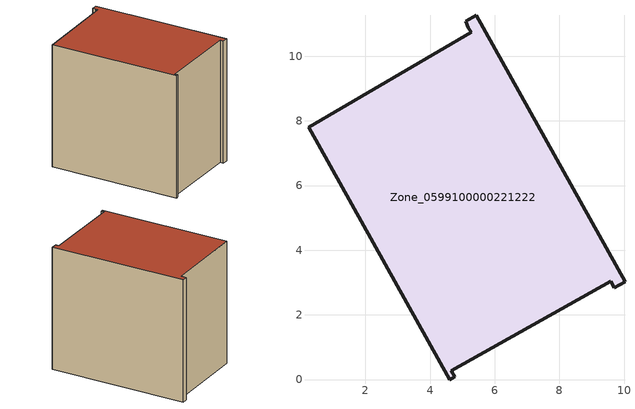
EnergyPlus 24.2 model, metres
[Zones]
Zone_0599100000221222
 floor ground (C_G): 4.66,0.28 4.76,0.09 4.61,0 0.24,7.8 5.28,10.74 5.19,10.87 5.1,11.07 5.43,11.26 10.03,3.02 9.7,2.85 9.59,3.04 z0
 wall outside (C_F): 5.19,10.87 5.28,10.74 0.24,7.8 4.61,0 4.76,0.09 4.66,0.28 9.59,3.04 9.7,2.85 10.03,3.02 5.43,11.26 5.1,11.07 5.19,10.87 z0:8.45
 roof outside (C_R): 5.28,10.74 0.24,7.8 4.61,0 4.76,0.09 4.66,0.28 9.59,3.04 9.7,2.85 10.03,3.02 5.43,11.26 5.1,11.07 5.19,10.87 z8.45
[BUILDING]
Pand.0599100000221222: North Axis=0; Terrain=City; Loads Convergence Tolerance Value=0.04; Temperature Convergence Tolerance Value=0.4; Solar Distribution=FullExterior; Maximum Number of Warmup Days=25; Minimum Number of Warmup Days=1
[Site:Location]
Rotterdam.The.Hague.AP_ZH_NLD Design_Conditions: Latitude=51.96; Longitude=4.45; Time Zone=1; Elevation=-4.5
[SITE:GROUNDTEMPERATURE:BUILDINGSURFACE]
18, 18, 18, 18, 18, 18, 18, 18, 18, 18, 18, 18
[MATERIAL] Thermal Absorptance=0.9; Solar Absorptance=0.7; Visible Absorptance=0.7
Name | Roughness | Thickness | Conductivity | Density | Specific Heat
G.TI.1965-1974 | MediumSmooth | 0.15 | 0.882353 | 540 | 1210
F.TI.1965-1974 | Rough | 0.3 | 0.697674 | 1920 | 840
R.TI.1965-1974 | MediumRough | 0.2 | 0.232558 | 1500 | 1000
[CONSTRUCTION]
C_G: G.TI.1965-1974
C_F: F.TI.1965-1974
C_R: R.TI.1965-1974
[ZONE]
Zone_0599100000221222: Type=1; Multiplier=1; Ceiling Height=Autocalculate; Volume=Autocalculate; Floor Area=autocalculate; Part of Total Floor Area=Yes
[ZONEINFILTRATION:DESIGNFLOWRATE]
Infil_Zone_0599100000221222: Zone or ZoneList or Space or SpaceList=Zone_0599100000221222; Schedule=AlwaysOn; Design Flow Rate Calculation Method=Flow/Area; Flow Rate per Floor Area=0.003; Constant Term Coefficient=1; Temperature Term Coefficient=0; Velocity Term Coefficient=0; Velocity Squared Term Coefficient=0
[HVACTEMPLATE:ZONE:IDEALLOADSAIRSYSTEM]
Zone_0599100000221222: Maximum Heating Supply Air Temperature=50; Minimum Cooling Supply Air Temperature=13; Maximum Heating Supply Air Humidity Ratio=0.0156; Minimum Cooling Supply Air Humidity Ratio=0.0077; Heating Limit=NoLimit; Cooling Limit=NoLimit; Dehumidification Control Type=ConstantSensibleHeatRatio; Cooling Sensible Heat Ratio=0.7; Dehumidification Setpoint=60; Humidification Control Type=None; Humidification Setpoint=30; Outdoor Air Method=None; Outdoor Air Flow Rate per Person=0.00944; Outdoor Air Flow Rate per Zone Floor Area=0; Outdoor Air Flow Rate per Zone=0; Demand Controlled Ventilation Type=None; Outdoor Air Economizer Type=NoEconomizer; Heat Recovery Type=None; Sensible Heat Recovery Effectiveness=0.7; Latent Heat Recovery Effectiveness=0.65
[ZONECONTROL:THERMOSTAT]
ThermostatControl_Zone_0599100000221222: Zone or ZoneList=Zone_0599100000221222; Control Type Schedule=DualSetpointControlType; Control 1=Thermostat_Zone_0599100000221222; Temperature Difference Between Cutout And Setpoint=0
[THERMOSTATSETPOINT:DUALSETPOINT]
Thermostat_Zone_0599100000221222: Heating Setpoint Temperature Schedule=HeatingSetpoint_Zone_0599100000221222; Cooling Setpoint Temperature Schedule=CoolingSetpoint_Zone_0599100000221222
[SCHEDULE:COMPACT]
HeatingSetpoint_Zone_0599100000221222: Through: 12/31, For: AllDays, Until: 24:00, 21
CoolingSetpoint_Zone_0599100000221222: Through: 12/31, For: AllDays, Until: 24:00, 24
DualSetpointControlType: Through: 12/31, For: AllDays, Until: 24:00, 4
AlwaysOn: Through: 12/31, For: AllDays, Until: 24:00, 1
